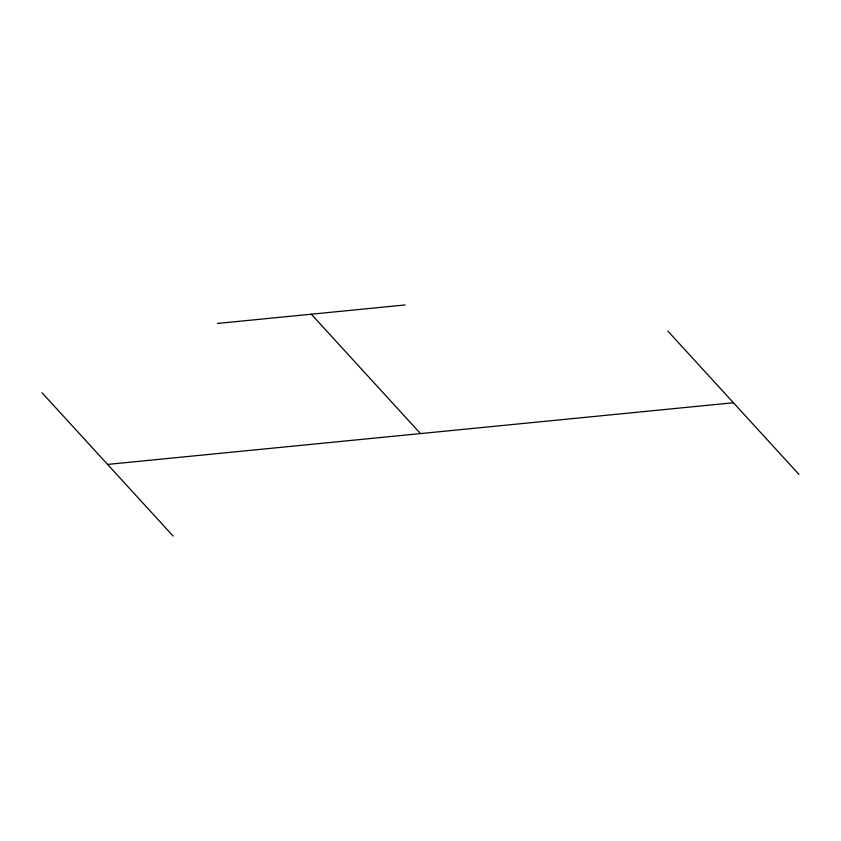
<?xml version="1.0" encoding="UTF-8"?>
<svg xmlns="http://www.w3.org/2000/svg" width="841" height="841" viewBox="0 0 841 841"><rect width="100%" height="100%" fill="white"/><g stroke="black" fill="none" stroke-linecap="round" stroke-linejoin="round"><path stroke-width="1.26" d="M217.42 323.449L405.173 304.957M107.574 464.411L733.426 402.755M667.901 331.133L798.95 474.387M311.296 314.208L420.5 433.588M42.05 392.789L173.099 536.043"/></g></svg>
